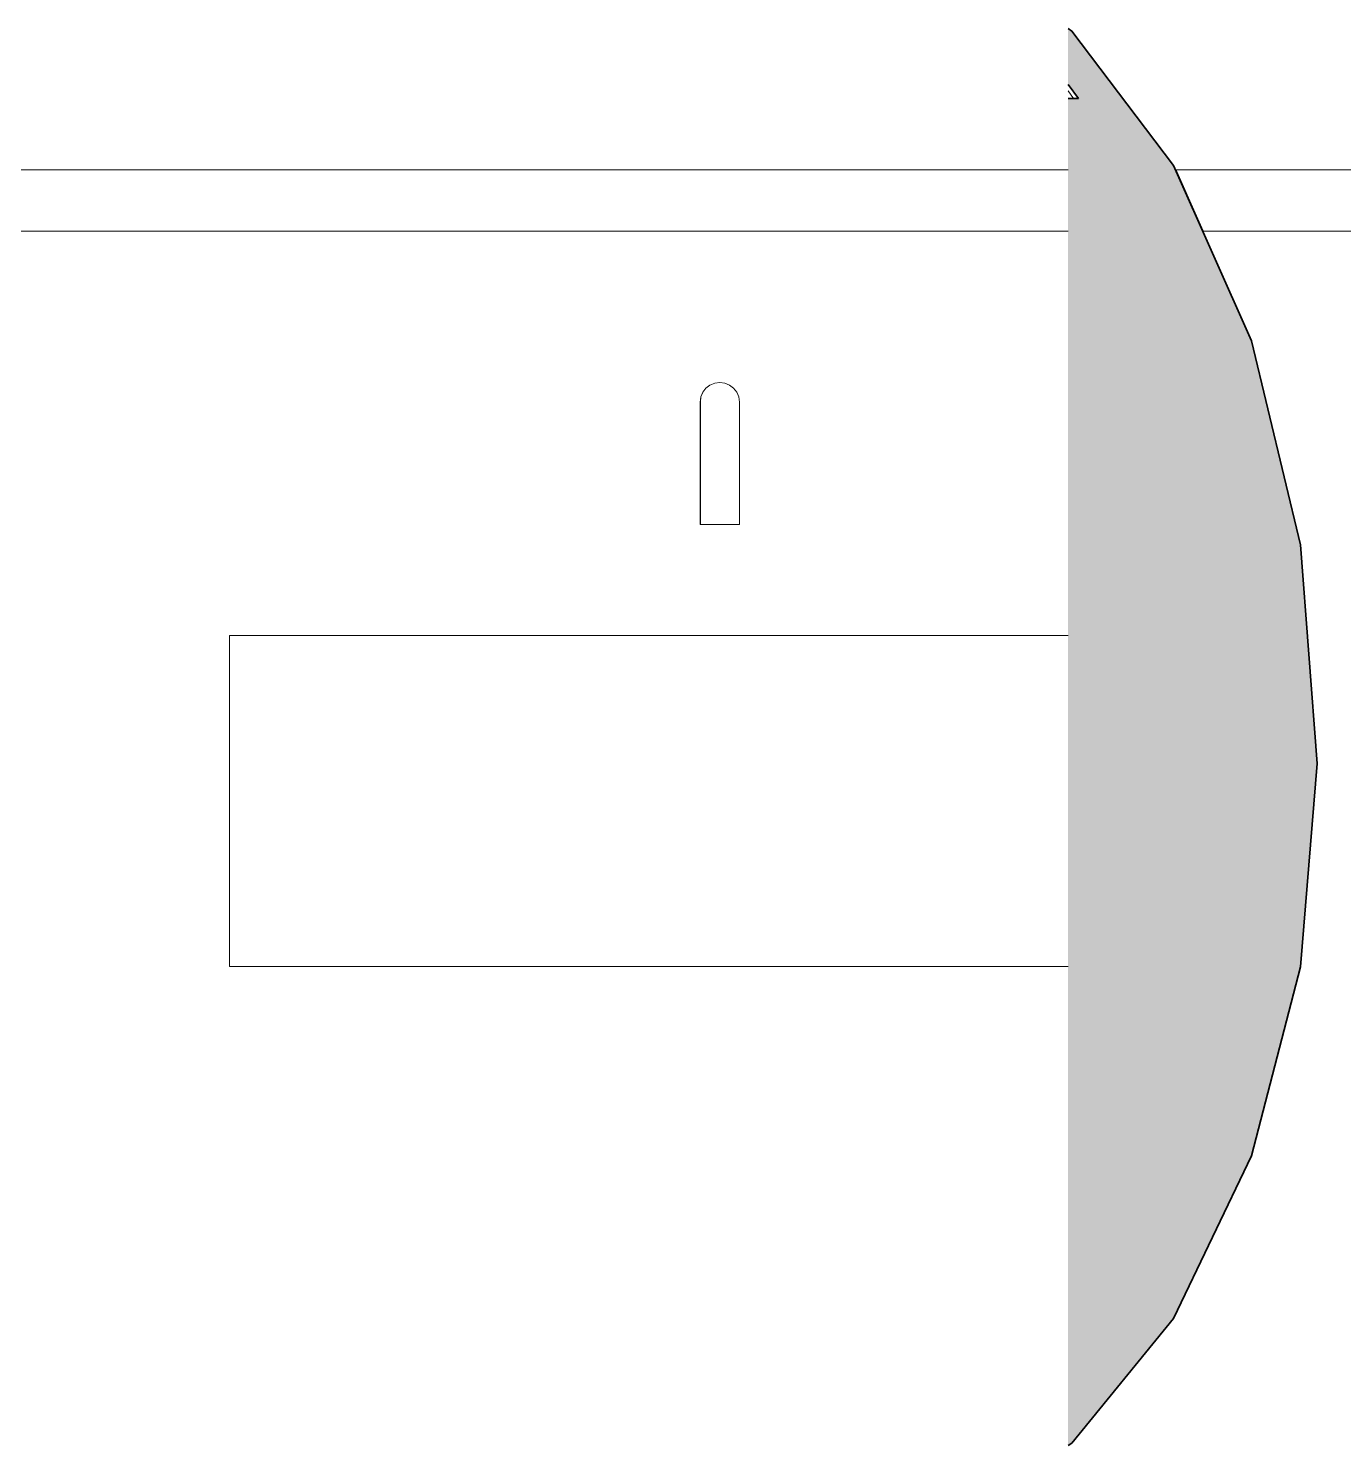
# Model space of a CAD drawing. Header units: millimetres. Extents: x -48147 to 1417267, y -496296 to 18123.
# Drawn here: x 1385209 to 1385746, y -478618 to -478040 of the extents above; entities that cross this region are included whole.
import ezdxf

# ---------------------------------------------------------------- set-up
doc = ezdxf.new("R2010")
doc.units = ezdxf.units.MM
doc.header["$MEASUREMENT"] = 0
doc.linetypes.add('Wipeout_Contour', pattern=[1000, 0, -1000])
doc.layers.add('New_A-35-M_FFE_Sanitary', color=7, linetype='Continuous')
for name, color, linetype, lineweight, true_color in [('New_A-35-M_FFE_Sanitary_Pen_No__104', 7, 'Continuous', 15, 0xa6a6a6), ('New_A-35-M_FFE_Sanitary_Pen_No__44', 7, 'Continuous', 35, 0x444444), ('New_A-35-M_FFE_Sanitary_Pen_No__64', 7, 'Continuous', 20, 0x606060), ('New_A-35-M_FFE_Sanitary_Pen_No__75', 7, 'Continuous', 20, 0x606060)]:
    doc.layers.add(name, color=color, linetype=linetype, lineweight=lineweight, true_color=true_color)
doc.layers.add('New_A-35-M_FFE_Sanitary_Pen_No__87', color=8, linetype='Continuous', lineweight=20)
doc.layers.add('New_A-35-M_FFE_Sanitary_Pen_No__89', color=8, linetype='Continuous', lineweight=20)

# ---------------------------------------------------------------- blocks, each defined once
blk = doc.blocks.new('Section Elem_237_2', base_point=(1376122.47, -491272.82))
at = {"color": 254, "linetype": 'Wipeout_Contour', "lineweight": 0, "ltscale": 5859896.772963813}
blk.add_wipeout([(1385633.57, -478097.82), (1383886.11, -478097.82), (1383886.11, -478122.82), (1385633.57, -478122.82)], dxfattribs=at).dxf.layer = 'New_A-35-M_FFE_Sanitary'
at = {"color": 254, "linetype": 'Wipeout_Contour', "lineweight": 0, "ltscale": 10261458.5151303}
blk.add_wipeout([(1385787.72, -478097.82), (1385677.36, -478097.82), (1385688.48, -478122.82), (1385821.08, -478122.82), (1385796.64, -478098.52), (1385796.55, -478098.47), (1385788.27, -478098.47)], dxfattribs=at).dxf.layer = 'New_A-35-M_FFE_Sanitary'
at = {"layer": 'New_A-35-M_FFE_Sanitary_Pen_No__89', "linetype": 'Continuous'}
for p, q in [((1385633.57, -478097.82), (1383886.11, -478097.82)), ((1385787.72, -478097.82), (1385677.36, -478097.82))]:
    blk.add_line(p, q, dxfattribs=at)
blk = doc.blocks.new('Section Elem_239_2', base_point=(1376122.47, -491272.82))
at = {"color": 254, "linetype": 'Wipeout_Contour', "lineweight": 0, "ltscale": 5862901.656745823}
blk.add_wipeout([(1385306.46, -478287.82), (1385306.46, -478422.82), (1385633.57, -478422.82), (1385633.57, -478287.82)], dxfattribs=at).dxf.layer = 'New_A-35-M_FFE_Sanitary'
at = {"color": 254, "linetype": 'Wipeout_Contour', "lineweight": 0, "ltscale": 5862263.198362889}
blk.add_wipeout([(1385295.85, -478422.82), (1385306.46, -478422.82), (1385306.46, -478287.82), (1385295.85, -478287.82)], dxfattribs=at).dxf.layer = 'New_A-35-M_FFE_Sanitary'
at = {"layer": 'New_A-35-M_FFE_Sanitary_Pen_No__75', "linetype": 'Continuous'}
for p, q in [((1385306.46, -478287.82), (1385633.57, -478287.82)), ((1385306.46, -478422.82), (1385633.57, -478422.82))]:
    blk.add_line(p, q, dxfattribs=at)
at = {"color": 254, "linetype": 'Wipeout_Contour', "lineweight": 0, "ltscale": 5862234.841377787}
blk.add_wipeout([(1385291.46, -478422.82), (1385295.85, -478422.82), (1385295.85, -478287.82), (1385291.46, -478287.82)], dxfattribs=at).dxf.layer = 'New_A-35-M_FFE_Sanitary'
at = {"layer": 'New_A-35-M_FFE_Sanitary_Pen_No__75', "linetype": 'Continuous'}
for p, q in [((1385291.46, -478287.82), (1385295.85, -478287.82)), ((1385291.46, -478287.82), (1385291.46, -478422.82)), ((1385295.85, -478287.82), (1385306.46, -478287.82)), ((1385291.46, -478422.82), (1385295.85, -478422.82)), ((1385295.85, -478422.82), (1385306.46, -478422.82))]:
    blk.add_line(p, q, dxfattribs=at)
blk = doc.blocks.new('Section Elem_246_2', base_point=(1376122.47, -491272.82))
at = {"layer": 'New_A-35-M_FFE_Sanitary_Pen_No__87', "linetype": 'Continuous'}
for p, q in [((1383886.11, -478122.82), (1385633.57, -478122.82)), ((1385688.48, -478122.82), (1385821.08, -478122.82))]:
    blk.add_line(p, q, dxfattribs=at)
blk = doc.blocks.new('Section Elem_255_2', base_point=(1376122.47, -491272.82))
at = {"color": 254, "linetype": 'Wipeout_Contour', "lineweight": 0, "ltscale": 5862797.197385451}
blk.add_wipeout([(1385483.73, -478229.08), (1385483.46, -478229.62), (1385483.46, -478242.56), (1385483.73, -478242.56)], dxfattribs=at).dxf.layer = 'New_A-35-M_FFE_Sanitary'
at = {"color": 254, "linetype": 'Wipeout_Contour', "lineweight": 0, "ltscale": 5862798.884555981}
blk.add_wipeout([(1385484.53, -478228.59), (1385483.73, -478229.08), (1385483.73, -478242.56), (1385484.53, -478242.56)], dxfattribs=at).dxf.layer = 'New_A-35-M_FFE_Sanitary'
at = {"color": 254, "linetype": 'Wipeout_Contour', "lineweight": 0, "ltscale": 5862802.494224587}
blk.add_wipeout([(1385485.8, -478228.16), (1385484.53, -478228.59), (1385484.53, -478242.56), (1385485.8, -478242.56)], dxfattribs=at).dxf.layer = 'New_A-35-M_FFE_Sanitary'
at = {"color": 254, "linetype": 'Wipeout_Contour', "lineweight": 0, "ltscale": 5862807.780413828}
blk.add_wipeout([(1385487.46, -478227.83), (1385485.8, -478228.16), (1385485.8, -478242.56), (1385487.46, -478242.56)], dxfattribs=at).dxf.layer = 'New_A-35-M_FFE_Sanitary'
at = {"layer": 'New_A-35-M_FFE_Sanitary_Pen_No__64', "linetype": 'Continuous'}
for p, q in [((1385483.46, -478242.56), (1385483.73, -478242.56)), ((1385483.73, -478242.56), (1385484.53, -478242.56))]:
    blk.add_line(p, q, dxfattribs=at)
at = {"color": 254, "linetype": 'Wipeout_Contour', "lineweight": 0, "ltscale": 5862780.544992047}
blk.add_wipeout([(1385483.73, -478216.53), (1385483.46, -478217.56), (1385483.46, -478229.62), (1385483.73, -478229.08)], dxfattribs=at).dxf.layer = 'New_A-35-M_FFE_Sanitary'
at = {"color": 254, "linetype": 'Wipeout_Contour', "lineweight": 0, "ltscale": 5862814.382851875}
blk.add_wipeout([(1385489.39, -478227.62), (1385487.46, -478227.83), (1385487.46, -478242.56), (1385489.39, -478242.56)], dxfattribs=at).dxf.layer = 'New_A-35-M_FFE_Sanitary'
at = {"layer": 'New_A-35-M_FFE_Sanitary_Pen_No__64', "linetype": 'Continuous'}
blk.add_line((1385484.53, -478242.56), (1385485.8, -478242.56), dxfattribs=at)
at = {"color": 254, "linetype": 'Wipeout_Contour', "lineweight": 0, "ltscale": 5862781.579722398}
blk.add_wipeout([(1385484.53, -478215.56), (1385483.73, -478216.53), (1385483.73, -478229.08), (1385484.53, -478228.59)], dxfattribs=at).dxf.layer = 'New_A-35-M_FFE_Sanitary'
at = {"color": 254, "linetype": 'Wipeout_Contour', "lineweight": 0, "ltscale": 5862821.851533739}
blk.add_wipeout([(1385491.46, -478227.55), (1385489.39, -478227.62), (1385489.39, -478242.56), (1385491.46, -478242.56)], dxfattribs=at).dxf.layer = 'New_A-35-M_FFE_Sanitary'
at = {"layer": 'New_A-35-M_FFE_Sanitary_Pen_No__64', "linetype": 'Continuous'}
blk.add_line((1385485.8, -478242.56), (1385487.46, -478242.56), dxfattribs=at)
at = {"color": 254, "linetype": 'Wipeout_Contour', "lineweight": 0, "ltscale": 5862784.604476698}
blk.add_wipeout([(1385485.8, -478214.73), (1385484.53, -478215.56), (1385484.53, -478228.59), (1385485.8, -478228.16)], dxfattribs=at).dxf.layer = 'New_A-35-M_FFE_Sanitary'
at = {"color": 254, "linetype": 'Wipeout_Contour', "lineweight": 0, "ltscale": 5862829.680475528}
blk.add_wipeout([(1385493.53, -478227.62), (1385491.46, -478227.55), (1385491.46, -478242.56), (1385493.53, -478242.56)], dxfattribs=at).dxf.layer = 'New_A-35-M_FFE_Sanitary'
at = {"layer": 'New_A-35-M_FFE_Sanitary_Pen_No__64', "linetype": 'Continuous'}
blk.add_line((1385487.46, -478242.56), (1385489.39, -478242.56), dxfattribs=at)
at = {"color": 254, "linetype": 'Wipeout_Contour', "lineweight": 0, "ltscale": 5862789.413118185}
blk.add_wipeout([(1385487.46, -478214.1), (1385485.8, -478214.73), (1385485.8, -478228.16), (1385487.46, -478227.83)], dxfattribs=at).dxf.layer = 'New_A-35-M_FFE_Sanitary'
at = {"color": 254, "linetype": 'Wipeout_Contour', "lineweight": 0, "ltscale": 5862837.336147437}
blk.add_wipeout([(1385495.46, -478227.83), (1385493.53, -478227.62), (1385493.53, -478242.56), (1385495.46, -478242.56)], dxfattribs=at).dxf.layer = 'New_A-35-M_FFE_Sanitary'
at = {"layer": 'New_A-35-M_FFE_Sanitary_Pen_No__64', "linetype": 'Continuous'}
for p, q in [((1385483.46, -478229.62), (1385483.46, -478242.56)), ((1385489.39, -478242.56), (1385491.46, -478242.56))]:
    blk.add_line(p, q, dxfattribs=at)
at = {"color": 254, "linetype": 'Wipeout_Contour', "lineweight": 0, "ltscale": 5862765.615067472}
blk.add_wipeout([(1385483.73, -478205.74), (1385483.46, -478207.21), (1385483.46, -478217.56), (1385483.73, -478216.53)], dxfattribs=at).dxf.layer = 'New_A-35-M_FFE_Sanitary'
at = {"color": 254, "linetype": 'Wipeout_Contour', "lineweight": 0, "ltscale": 5862795.677901445}
blk.add_wipeout([(1385489.39, -478213.7), (1385487.46, -478214.1), (1385487.46, -478227.83), (1385489.39, -478227.62)], dxfattribs=at).dxf.layer = 'New_A-35-M_FFE_Sanitary'
at = {"color": 254, "linetype": 'Wipeout_Contour', "lineweight": 0, "ltscale": 5862844.293833035}
blk.add_wipeout([(1385497.12, -478228.16), (1385495.46, -478227.83), (1385495.46, -478242.56), (1385497.12, -478242.56)], dxfattribs=at).dxf.layer = 'New_A-35-M_FFE_Sanitary'
at = {"layer": 'New_A-35-M_FFE_Sanitary_Pen_No__64', "linetype": 'Continuous'}
blk.add_line((1385491.46, -478242.56), (1385493.53, -478242.56), dxfattribs=at)
at = {"color": 254, "linetype": 'Wipeout_Contour', "lineweight": 0, "ltscale": 5862766.064882541}
blk.add_wipeout([(1385484.53, -478204.38), (1385483.73, -478205.74), (1385483.73, -478216.53), (1385484.53, -478215.56)], dxfattribs=at).dxf.layer = 'New_A-35-M_FFE_Sanitary'
at = {"color": 254, "linetype": 'Wipeout_Contour', "lineweight": 0, "ltscale": 5862802.971818209}
blk.add_wipeout([(1385491.46, -478213.56), (1385489.39, -478213.7), (1385489.39, -478227.62), (1385491.46, -478227.55)], dxfattribs=at).dxf.layer = 'New_A-35-M_FFE_Sanitary'
at = {"color": 254, "linetype": 'Wipeout_Contour', "lineweight": 0, "ltscale": 5862850.079436953}
blk.add_wipeout([(1385498.39, -478228.59), (1385497.12, -478228.16), (1385497.12, -478242.56), (1385498.39, -478242.56)], dxfattribs=at).dxf.layer = 'New_A-35-M_FFE_Sanitary'
at = {"layer": 'New_A-35-M_FFE_Sanitary_Pen_No__64', "linetype": 'Continuous'}
blk.add_line((1385493.53, -478242.56), (1385495.46, -478242.56), dxfattribs=at)
at = {"color": 254, "linetype": 'Wipeout_Contour', "lineweight": 0, "ltscale": 5862768.56526994}
blk.add_wipeout([(1385485.8, -478203.21), (1385484.53, -478204.38), (1385484.53, -478215.56), (1385485.8, -478214.73)], dxfattribs=at).dxf.layer = 'New_A-35-M_FFE_Sanitary'
at = {"color": 254, "linetype": 'Wipeout_Contour', "lineweight": 0, "ltscale": 5862810.800785149}
blk.add_wipeout([(1385493.53, -478213.7), (1385491.46, -478213.56), (1385491.46, -478227.55), (1385493.53, -478227.62)], dxfattribs=at).dxf.layer = 'New_A-35-M_FFE_Sanitary'
at = {"color": 254, "linetype": 'Wipeout_Contour', "lineweight": 0, "ltscale": 5862854.29870662}
blk.add_wipeout([(1385499.19, -478229.08), (1385498.39, -478228.59), (1385498.39, -478242.56), (1385499.19, -478242.56)], dxfattribs=at).dxf.layer = 'New_A-35-M_FFE_Sanitary'
at = {"color": 254, "linetype": 'Wipeout_Contour', "lineweight": 0, "ltscale": 5862772.945806177}
blk.add_wipeout([(1385487.46, -478202.31), (1385485.8, -478203.21), (1385485.8, -478214.73), (1385487.46, -478214.1)], dxfattribs=at).dxf.layer = 'New_A-35-M_FFE_Sanitary'
at = {"color": 254, "linetype": 'Wipeout_Contour', "lineweight": 0, "ltscale": 5862818.631270077}
blk.add_wipeout([(1385495.46, -478214.1), (1385493.53, -478213.7), (1385493.53, -478227.62), (1385495.46, -478227.83)], dxfattribs=at).dxf.layer = 'New_A-35-M_FFE_Sanitary'
at = {"color": 254, "linetype": 'Wipeout_Contour', "lineweight": 0, "ltscale": 5862856.664090613}
blk.add_wipeout([(1385499.46, -478229.62), (1385499.19, -478229.08), (1385499.19, -478242.56), (1385499.46, -478242.56)], dxfattribs=at).dxf.layer = 'New_A-35-M_FFE_Sanitary'
at = {"layer": 'New_A-35-M_FFE_Sanitary_Pen_No__64', "linetype": 'Continuous'}
for p, q in [((1385483.46, -478217.56), (1385483.46, -478229.62)), ((1385495.46, -478242.56), (1385497.12, -478242.56)), ((1385497.12, -478242.56), (1385498.39, -478242.56)), ((1385498.39, -478242.56), (1385499.19, -478242.56)), ((1385499.19, -478242.56), (1385499.46, -478242.56))]:
    blk.add_line(p, q, dxfattribs=at)
at = {"color": 254, "linetype": 'Wipeout_Contour', "lineweight": 0, "ltscale": 5862753.424748513}
blk.add_wipeout([(1385483.46, -478207.21), (1385483.73, -478205.74), (1385483.73, -478197.47), (1385483.46, -478199.26)], dxfattribs=at).dxf.layer = 'New_A-35-M_FFE_Sanitary'
at = {"color": 254, "linetype": 'Wipeout_Contour', "lineweight": 0, "ltscale": 5862778.907900027}
blk.add_wipeout([(1385489.39, -478201.74), (1385487.46, -478202.31), (1385487.46, -478214.1), (1385489.39, -478213.7)], dxfattribs=at).dxf.layer = 'New_A-35-M_FFE_Sanitary'
at = {"color": 254, "linetype": 'Wipeout_Contour', "lineweight": 0, "ltscale": 5862825.926651565}
blk.add_wipeout([(1385497.12, -478214.73), (1385495.46, -478214.1), (1385495.46, -478227.83), (1385497.12, -478228.16)], dxfattribs=at).dxf.layer = 'New_A-35-M_FFE_Sanitary'
at = {"color": 254, "linetype": 'Wipeout_Contour', "lineweight": 0, "ltscale": 5862753.397051585}
blk.add_wipeout([(1385483.73, -478197.47), (1385483.73, -478205.74), (1385484.53, -478204.38), (1385484.53, -478195.8)], dxfattribs=at).dxf.layer = 'New_A-35-M_FFE_Sanitary'
at = {"color": 254, "linetype": 'Wipeout_Contour', "lineweight": 0, "ltscale": 5862786.045152606}
blk.add_wipeout([(1385491.46, -478201.55), (1385489.39, -478201.74), (1385489.39, -478213.7), (1385491.46, -478213.56)], dxfattribs=at).dxf.layer = 'New_A-35-M_FFE_Sanitary'
at = {"color": 254, "linetype": 'Wipeout_Contour', "lineweight": 0, "ltscale": 5862832.189834048}
blk.add_wipeout([(1385498.39, -478215.56), (1385497.12, -478214.73), (1385497.12, -478228.16), (1385498.39, -478228.59)], dxfattribs=at).dxf.layer = 'New_A-35-M_FFE_Sanitary'
at = {"color": 254, "linetype": 'Wipeout_Contour', "lineweight": 0, "ltscale": 5862755.469383013}
blk.add_wipeout([(1385484.53, -478204.38), (1385485.8, -478203.21), (1385485.8, -478194.36), (1385484.53, -478195.8)], dxfattribs=at).dxf.layer = 'New_A-35-M_FFE_Sanitary'
at = {"color": 254, "linetype": 'Wipeout_Contour', "lineweight": 0, "ltscale": 5862793.874142099}
blk.add_wipeout([(1385493.53, -478201.74), (1385491.46, -478201.55), (1385491.46, -478213.56), (1385493.53, -478213.7)], dxfattribs=at).dxf.layer = 'New_A-35-M_FFE_Sanitary'
at = {"color": 254, "linetype": 'Wipeout_Contour', "lineweight": 0, "ltscale": 5862836.994036436}
blk.add_wipeout([(1385499.19, -478216.53), (1385498.39, -478215.56), (1385498.39, -478228.59), (1385499.19, -478229.08)], dxfattribs=at).dxf.layer = 'New_A-35-M_FFE_Sanitary'
at = {"layer": 'New_A-35-M_FFE_Sanitary_Pen_No__64', "linetype": 'Continuous'}
blk.add_line((1385483.46, -478207.21), (1385483.46, -478217.56), dxfattribs=at)
at = {"color": 254, "linetype": 'Wipeout_Contour', "lineweight": 0, "ltscale": 5862759.500464899}
blk.add_wipeout([(1385485.8, -478203.21), (1385487.46, -478202.31), (1385487.46, -478193.26), (1385485.8, -478194.36)], dxfattribs=at).dxf.layer = 'New_A-35-M_FFE_Sanitary'
at = {"color": 254, "linetype": 'Wipeout_Contour', "lineweight": 0, "ltscale": 5862801.861334176}
blk.add_wipeout([(1385495.46, -478202.31), (1385493.53, -478201.74), (1385493.53, -478213.7), (1385495.46, -478214.1)], dxfattribs=at).dxf.layer = 'New_A-35-M_FFE_Sanitary'
at = {"color": 254, "linetype": 'Wipeout_Contour', "lineweight": 0, "ltscale": 5862840.011866019}
blk.add_wipeout([(1385499.46, -478217.56), (1385499.19, -478216.53), (1385499.19, -478229.08), (1385499.46, -478229.62)], dxfattribs=at).dxf.layer = 'New_A-35-M_FFE_Sanitary'
at = {"layer": 'New_A-35-M_FFE_Sanitary_Pen_No__64', "linetype": 'Continuous'}
blk.add_line((1385499.46, -478229.62), (1385499.46, -478242.56), dxfattribs=at)
at = {"color": 254, "linetype": 'Wipeout_Contour', "lineweight": 0, "ltscale": 5862744.804218488}
blk.add_wipeout([(1385483.73, -478192.27), (1385483.46, -478194.27), (1385483.46, -478199.26), (1385483.73, -478197.47)], dxfattribs=at).dxf.layer = 'New_A-35-M_FFE_Sanitary'
at = {"color": 254, "linetype": 'Wipeout_Contour', "lineweight": 0, "ltscale": 5862765.215494558}
blk.add_wipeout([(1385487.46, -478202.31), (1385489.39, -478201.74), (1385489.39, -478192.57), (1385487.46, -478193.26)], dxfattribs=at).dxf.layer = 'New_A-35-M_FFE_Sanitary'
at = {"color": 254, "linetype": 'Wipeout_Contour', "lineweight": 0, "ltscale": 5862809.459441926}
blk.add_wipeout([(1385497.12, -478203.21), (1385495.46, -478202.31), (1385495.46, -478214.1), (1385497.12, -478214.73)], dxfattribs=at).dxf.layer = 'New_A-35-M_FFE_Sanitary'
at = {"color": 254, "linetype": 'Wipeout_Contour', "lineweight": 0, "ltscale": 5862744.438997714}
blk.add_wipeout([(1385484.53, -478190.4), (1385483.73, -478192.27), (1385483.73, -478197.47), (1385484.53, -478195.8)], dxfattribs=at).dxf.layer = 'New_A-35-M_FFE_Sanitary'
at = {"color": 254, "linetype": 'Wipeout_Contour', "lineweight": 0, "ltscale": 5862772.224881094}
blk.add_wipeout([(1385489.39, -478201.74), (1385491.46, -478201.55), (1385491.46, -478192.33), (1385489.39, -478192.57)], dxfattribs=at).dxf.layer = 'New_A-35-M_FFE_Sanitary'
at = {"color": 254, "linetype": 'Wipeout_Contour', "lineweight": 0, "ltscale": 5862816.150757282}
blk.add_wipeout([(1385498.39, -478204.38), (1385497.12, -478203.21), (1385497.12, -478214.73), (1385498.39, -478215.56)], dxfattribs=at).dxf.layer = 'New_A-35-M_FFE_Sanitary'
at = {"layer": 'New_A-35-M_FFE_Sanitary_Pen_No__64', "linetype": 'Continuous'}
blk.add_line((1385483.46, -478199.26), (1385483.46, -478207.21), dxfattribs=at)
at = {"color": 254, "linetype": 'Wipeout_Contour', "lineweight": 0, "ltscale": 5862746.208825193}
blk.add_wipeout([(1385485.8, -478188.8), (1385484.53, -478190.4), (1385484.53, -478195.8), (1385485.8, -478194.36)], dxfattribs=at).dxf.layer = 'New_A-35-M_FFE_Sanitary'
at = {"color": 254, "linetype": 'Wipeout_Contour', "lineweight": 0, "ltscale": 5862780.053889037}
blk.add_wipeout([(1385491.46, -478201.55), (1385493.53, -478201.74), (1385493.53, -478192.57), (1385491.46, -478192.33)], dxfattribs=at).dxf.layer = 'New_A-35-M_FFE_Sanitary'
at = {"color": 254, "linetype": 'Wipeout_Contour', "lineweight": 0, "ltscale": 5862821.479343082}
blk.add_wipeout([(1385499.19, -478205.74), (1385498.39, -478204.38), (1385498.39, -478215.56), (1385499.19, -478216.53)], dxfattribs=at).dxf.layer = 'New_A-35-M_FFE_Sanitary'
at = {"color": 254, "linetype": 'Wipeout_Contour', "lineweight": 0, "ltscale": 5862749.993006191}
blk.add_wipeout([(1385487.46, -478187.57), (1385485.8, -478188.8), (1385485.8, -478194.36), (1385487.46, -478193.26)], dxfattribs=at).dxf.layer = 'New_A-35-M_FFE_Sanitary'
at = {"color": 254, "linetype": 'Wipeout_Contour', "lineweight": 0, "ltscale": 5862788.168982105}
blk.add_wipeout([(1385493.53, -478201.74), (1385495.46, -478202.31), (1385495.46, -478193.26), (1385493.53, -478192.57)], dxfattribs=at).dxf.layer = 'New_A-35-M_FFE_Sanitary'
at = {"color": 254, "linetype": 'Wipeout_Contour', "lineweight": 0, "ltscale": 5862825.082092802}
blk.add_wipeout([(1385499.46, -478207.21), (1385499.19, -478205.74), (1385499.19, -478216.53), (1385499.46, -478217.56)], dxfattribs=at).dxf.layer = 'New_A-35-M_FFE_Sanitary'
at = {"layer": 'New_A-35-M_FFE_Sanitary_Pen_No__64', "linetype": 'Continuous'}
blk.add_line((1385499.46, -478217.56), (1385499.46, -478229.62), dxfattribs=at)
at = {"color": 254, "linetype": 'Wipeout_Contour', "lineweight": 0, "ltscale": 5862740.339108614}
blk.add_wipeout([(1385483.73, -478190.49), (1385483.46, -478192.56), (1385483.46, -478194.27), (1385483.73, -478192.27)], dxfattribs=at).dxf.layer = 'New_A-35-M_FFE_Sanitary'
at = {"color": 254, "linetype": 'Wipeout_Contour', "lineweight": 0, "ltscale": 5862755.533521712}
blk.add_wipeout([(1385489.39, -478186.8), (1385487.46, -478187.57), (1385487.46, -478193.26), (1385489.39, -478192.57)], dxfattribs=at).dxf.layer = 'New_A-35-M_FFE_Sanitary'
at = {"color": 254, "linetype": 'Wipeout_Contour', "lineweight": 0, "ltscale": 5862796.014184362}
blk.add_wipeout([(1385495.46, -478202.31), (1385497.12, -478203.21), (1385497.12, -478194.36), (1385495.46, -478193.26)], dxfattribs=at).dxf.layer = 'New_A-35-M_FFE_Sanitary'
at = {"color": 254, "linetype": 'Wipeout_Contour', "lineweight": 0, "ltscale": 5862739.79950323}
blk.add_wipeout([(1385484.53, -478188.56), (1385483.73, -478190.49), (1385483.73, -478192.27), (1385484.53, -478190.4)], dxfattribs=at).dxf.layer = 'New_A-35-M_FFE_Sanitary'
at = {"color": 254, "linetype": 'Wipeout_Contour', "lineweight": 0, "ltscale": 5862762.452617712}
blk.add_wipeout([(1385491.46, -478186.54), (1385489.39, -478186.8), (1385489.39, -478192.57), (1385491.46, -478192.33)], dxfattribs=at).dxf.layer = 'New_A-35-M_FFE_Sanitary'
at = {"color": 254, "linetype": 'Wipeout_Contour', "lineweight": 0, "ltscale": 5862803.054976307}
blk.add_wipeout([(1385497.12, -478203.21), (1385498.39, -478204.38), (1385498.39, -478195.8), (1385497.12, -478194.36)], dxfattribs=at).dxf.layer = 'New_A-35-M_FFE_Sanitary'
at = {"layer": 'New_A-35-M_FFE_Sanitary_Pen_No__64', "linetype": 'Continuous'}
blk.add_line((1385483.46, -478194.27), (1385483.46, -478199.26), dxfattribs=at)
at = {"color": 254, "linetype": 'Wipeout_Contour', "lineweight": 0, "ltscale": 5862741.413246536}
blk.add_wipeout([(1385485.8, -478186.9), (1385484.53, -478188.56), (1385484.53, -478190.4), (1385485.8, -478188.8)], dxfattribs=at).dxf.layer = 'New_A-35-M_FFE_Sanitary'
at = {"color": 254, "linetype": 'Wipeout_Contour', "lineweight": 0, "ltscale": 5862770.281638646}
blk.add_wipeout([(1385493.53, -478186.8), (1385491.46, -478186.54), (1385491.46, -478192.33), (1385493.53, -478192.57)], dxfattribs=at).dxf.layer = 'New_A-35-M_FFE_Sanitary'
at = {"color": 254, "linetype": 'Wipeout_Contour', "lineweight": 0, "ltscale": 5862808.811631823}
blk.add_wipeout([(1385498.39, -478204.38), (1385499.19, -478205.74), (1385499.19, -478197.47), (1385498.39, -478195.8)], dxfattribs=at).dxf.layer = 'New_A-35-M_FFE_Sanitary'
at = {"layer": 'New_A-35-M_FFE_Sanitary_Pen_No__64', "linetype": 'Continuous'}
blk.add_line((1385483.46, -478192.56), (1385483.46, -478194.27), dxfattribs=at)
at = {"color": 254, "linetype": 'Wipeout_Contour', "lineweight": 0, "ltscale": 5862745.070262281}
blk.add_wipeout([(1385487.46, -478185.63), (1385485.8, -478186.9), (1385485.8, -478188.8), (1385487.46, -478187.57)], dxfattribs=at).dxf.layer = 'New_A-35-M_FFE_Sanitary'
at = {"color": 254, "linetype": 'Wipeout_Contour', "lineweight": 0, "ltscale": 5862778.487047199}
blk.add_wipeout([(1385495.46, -478187.57), (1385493.53, -478186.8), (1385493.53, -478192.57), (1385495.46, -478193.26)], dxfattribs=at).dxf.layer = 'New_A-35-M_FFE_Sanitary'
at = {"color": 254, "linetype": 'Wipeout_Contour', "lineweight": 0, "ltscale": 5862812.891897112}
blk.add_wipeout([(1385499.19, -478197.47), (1385499.19, -478205.74), (1385499.46, -478207.21), (1385499.46, -478199.26)], dxfattribs=at).dxf.layer = 'New_A-35-M_FFE_Sanitary'
at = {"layer": 'New_A-35-M_FFE_Sanitary_Pen_No__64', "linetype": 'Continuous'}
for p, q in [((1385483.46, -478192.56), (1385483.73, -478190.49)), ((1385483.73, -478190.49), (1385484.53, -478188.56)), ((1385499.46, -478207.21), (1385499.46, -478217.56))]:
    blk.add_line(p, q, dxfattribs=at)
at = {"color": 254, "linetype": 'Wipeout_Contour', "lineweight": 0, "ltscale": 5862750.521142323}
blk.add_wipeout([(1385489.39, -478184.83), (1385487.46, -478185.63), (1385487.46, -478187.57), (1385489.39, -478186.8)], dxfattribs=at).dxf.layer = 'New_A-35-M_FFE_Sanitary'
at = {"color": 254, "linetype": 'Wipeout_Contour', "lineweight": 0, "ltscale": 5862786.506784653}
blk.add_wipeout([(1385497.12, -478188.8), (1385495.46, -478187.57), (1385495.46, -478193.26), (1385497.12, -478194.36)], dxfattribs=at).dxf.layer = 'New_A-35-M_FFE_Sanitary'
at = {"layer": 'New_A-35-M_FFE_Sanitary_Pen_No__64', "linetype": 'Continuous'}
blk.add_line((1385484.53, -478188.56), (1385485.8, -478186.9), dxfattribs=at)
at = {"color": 254, "linetype": 'Wipeout_Contour', "lineweight": 0, "ltscale": 5862757.394070257}
blk.add_wipeout([(1385491.46, -478184.56), (1385489.39, -478184.83), (1385489.39, -478186.8), (1385491.46, -478186.54)], dxfattribs=at).dxf.layer = 'New_A-35-M_FFE_Sanitary'
at = {"color": 254, "linetype": 'Wipeout_Contour', "lineweight": 0, "ltscale": 5862793.794493762}
blk.add_wipeout([(1385498.39, -478190.4), (1385497.12, -478188.8), (1385497.12, -478194.36), (1385498.39, -478195.8)], dxfattribs=at).dxf.layer = 'New_A-35-M_FFE_Sanitary'
at = {"layer": 'New_A-35-M_FFE_Sanitary_Pen_No__64', "linetype": 'Continuous'}
blk.add_line((1385485.8, -478186.9), (1385487.46, -478185.63), dxfattribs=at)
at = {"color": 254, "linetype": 'Wipeout_Contour', "lineweight": 0, "ltscale": 5862765.223097963}
blk.add_wipeout([(1385493.53, -478184.83), (1385491.46, -478184.56), (1385491.46, -478186.54), (1385493.53, -478186.8)], dxfattribs=at).dxf.layer = 'New_A-35-M_FFE_Sanitary'
at = {"color": 254, "linetype": 'Wipeout_Contour', "lineweight": 0, "ltscale": 5862799.853662501}
blk.add_wipeout([(1385499.19, -478192.27), (1385498.39, -478190.4), (1385498.39, -478195.8), (1385499.19, -478197.47)], dxfattribs=at).dxf.layer = 'New_A-35-M_FFE_Sanitary'
at = {"layer": 'New_A-35-M_FFE_Sanitary_Pen_No__64', "linetype": 'Continuous'}
blk.add_line((1385487.46, -478185.63), (1385489.39, -478184.83), dxfattribs=at)
at = {"color": 254, "linetype": 'Wipeout_Contour', "lineweight": 0, "ltscale": 5862773.474687463}
blk.add_wipeout([(1385495.46, -478185.63), (1385493.53, -478184.83), (1385493.53, -478186.8), (1385495.46, -478187.57)], dxfattribs=at).dxf.layer = 'New_A-35-M_FFE_Sanitary'
at = {"color": 254, "linetype": 'Wipeout_Contour', "lineweight": 0, "ltscale": 5862804.271454843}
blk.add_wipeout([(1385499.46, -478194.27), (1385499.19, -478192.27), (1385499.19, -478197.47), (1385499.46, -478199.26)], dxfattribs=at).dxf.layer = 'New_A-35-M_FFE_Sanitary'
at = {"layer": 'New_A-35-M_FFE_Sanitary_Pen_No__64', "linetype": 'Continuous'}
for p, q in [((1385489.39, -478184.83), (1385491.46, -478184.56)), ((1385499.46, -478199.26), (1385499.46, -478207.21))]:
    blk.add_line(p, q, dxfattribs=at)
at = {"color": 254, "linetype": 'Wipeout_Contour', "lineweight": 0, "ltscale": 5862781.584071435}
blk.add_wipeout([(1385497.12, -478186.9), (1385495.46, -478185.63), (1385495.46, -478187.57), (1385497.12, -478188.8)], dxfattribs=at).dxf.layer = 'New_A-35-M_FFE_Sanitary'
at = {"layer": 'New_A-35-M_FFE_Sanitary_Pen_No__64', "linetype": 'Continuous'}
blk.add_line((1385491.46, -478184.56), (1385493.53, -478184.83), dxfattribs=at)
at = {"color": 254, "linetype": 'Wipeout_Contour', "lineweight": 0, "ltscale": 5862788.998954073}
blk.add_wipeout([(1385498.39, -478188.56), (1385497.12, -478186.9), (1385497.12, -478188.8), (1385498.39, -478190.4)], dxfattribs=at).dxf.layer = 'New_A-35-M_FFE_Sanitary'
at = {"layer": 'New_A-35-M_FFE_Sanitary_Pen_No__64', "linetype": 'Continuous'}
blk.add_line((1385493.53, -478184.83), (1385495.46, -478185.63), dxfattribs=at)
at = {"color": 254, "linetype": 'Wipeout_Contour', "lineweight": 0, "ltscale": 5862795.214211935}
blk.add_wipeout([(1385499.19, -478190.49), (1385498.39, -478188.56), (1385498.39, -478190.4), (1385499.19, -478192.27)], dxfattribs=at).dxf.layer = 'New_A-35-M_FFE_Sanitary'
at = {"layer": 'New_A-35-M_FFE_Sanitary_Pen_No__64', "linetype": 'Continuous'}
blk.add_line((1385495.46, -478185.63), (1385497.12, -478186.9), dxfattribs=at)
at = {"color": 254, "linetype": 'Wipeout_Contour', "lineweight": 0, "ltscale": 5862799.806390347}
blk.add_wipeout([(1385499.46, -478192.56), (1385499.19, -478190.49), (1385499.19, -478192.27), (1385499.46, -478194.27)], dxfattribs=at).dxf.layer = 'New_A-35-M_FFE_Sanitary'
at = {"layer": 'New_A-35-M_FFE_Sanitary_Pen_No__64', "linetype": 'Continuous'}
for p, q in [((1385497.12, -478186.9), (1385498.39, -478188.56)), ((1385498.39, -478188.56), (1385499.19, -478190.49)), ((1385499.19, -478190.49), (1385499.46, -478192.56)), ((1385499.46, -478192.56), (1385499.46, -478194.27)), ((1385499.46, -478194.27), (1385499.46, -478199.26))]:
    blk.add_line(p, q, dxfattribs=at)
blk = doc.blocks.new('Section Elem_754_2', base_point=(1376122.47, -491272.82))
at = {"color": 254, "linetype": 'Wipeout_Contour', "lineweight": 0, "ltscale": 5863150.02217837}
blk.add_wipeout([(1385633.57, -478065.68), (1385635.85, -478068.71), (1385637.87, -478068.71), (1385633.57, -478063.07)], dxfattribs=at).dxf.layer = 'New_A-35-M_FFE_Sanitary'
at = {"layer": 'New_A-35-M_FFE_Sanitary_Pen_No__104', "linetype": 'Continuous'}
blk.add_hatch(color=256, dxfattribs=at).paths.add_polyline_path([(1385633.57, -478618.23), (1385635.17, -478617.17), (1385676.59, -478566.32), (1385708.38, -478500.05), (1385728.36, -478422.87), (1385735.17, -478340.05), (1385728.36, -478250.75), (1385708.38, -478167.55), (1385676.59, -478096.09), (1385635.17, -478041.27), (1385633.57, -478040.13), (1385633.57, -478063.07), (1385637.87, -478068.71), (1385633.57, -478068.71)])
at = {"layer": 'New_A-35-M_FFE_Sanitary_Pen_No__44', "linetype": 'Continuous'}
for p, q in [((1385633.57, -478063.07), (1385637.87, -478068.71)), ((1385637.87, -478068.71), (1385633.57, -478068.71))]:
    blk.add_line(p, q, dxfattribs=at)
at = {"layer": 'New_A-35-M_FFE_Sanitary_Pen_No__44', "linetype": 'Continuous', "flags": 128}
blk.add_lwpolyline([(1385633.57, -478040.13), (1385635.17, -478041.27), (1385676.59, -478096.09), (1385708.38, -478167.55), (1385728.36, -478250.75), (1385735.17, -478340.05), (1385728.36, -478422.87), (1385708.38, -478500.05), (1385676.59, -478566.32), (1385635.17, -478617.17), (1385633.57, -478618.23)], dxfattribs=at)
at = {"layer": 'New_A-35-M_FFE_Sanitary_Pen_No__64', "linetype": 'Continuous'}
blk.add_line((1385635.85, -478068.71), (1385633.57, -478065.68), dxfattribs=at)

msp = doc.modelspace()

# ---------------------------------------------------------------- block references
at = {"layer": 'New_A-35-M_FFE_Sanitary'}
for name in ['Section Elem_237_2', 'Section Elem_239_2']:
    msp.add_blockref(name, (1376122.47, -491272.82), dxfattribs=at)

# ---------------------------------------------------------------- next in the draw order: block references
msp.add_blockref('Section Elem_246_2', (1376122.47, -491272.82), dxfattribs=at)

# ---------------------------------------------------------------- next in the draw order: block references
for name in ['Section Elem_754_2', 'Section Elem_255_2']:
    msp.add_blockref(name, (1376122.47, -491272.82), dxfattribs=at)

doc.saveas('drawing.dxf')
